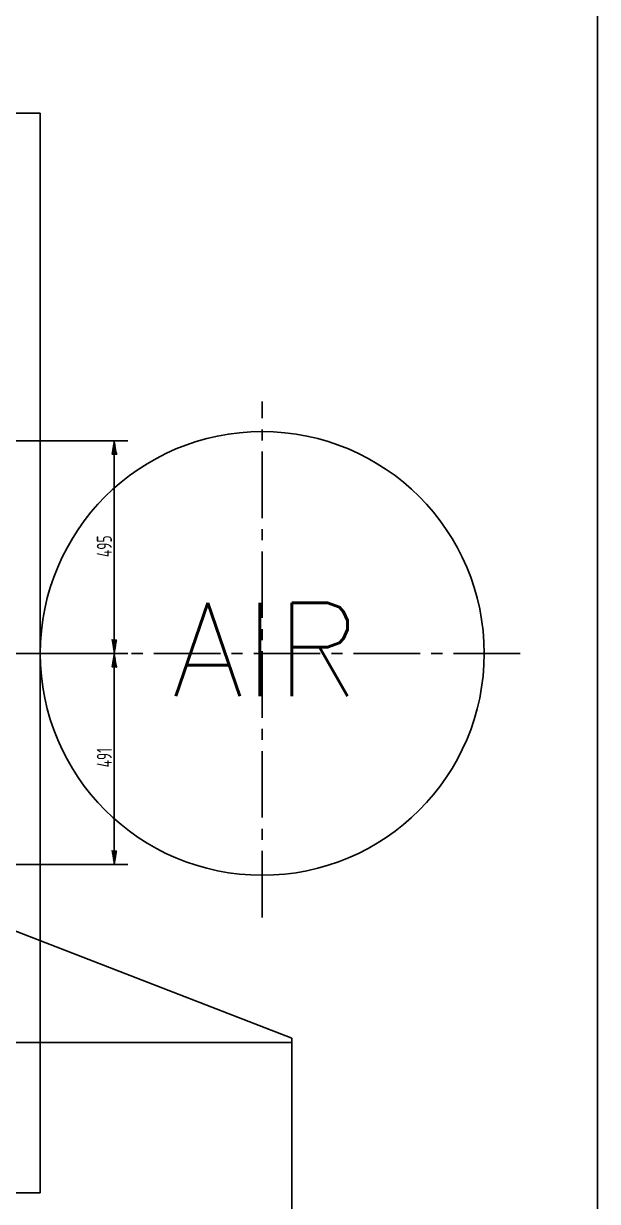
# Model space of a CAD drawing. Header units: millimetres. Extents: x 10462777 to 22643323, y 453826 to 1389191.
# Drawn here: x 11272046 to 11273338, y 583332 to 585986 of the extents above; entities that cross this region are included whole.
import ezdxf
from ezdxf.enums import TextEntityAlignment as Align

# ---------------------------------------------------------------- set-up
doc = ezdxf.new("R2010")
doc.units = ezdxf.units.MM
doc.header["$LTSCALE"] = 200
doc.header["$MEASUREMENT"] = 0
doc.linetypes.add('CENTER', pattern=[2, 1.25, -0.25, 0.25, -0.25])
doc.linetypes.add('CENTER2', pattern=[1.125, 0.75, -0.125, 0.125, -0.125])
doc.layers.get('0').update_dxf_attribs({"linetype": 'CONTINUOUS'})
for name, color, linetype in [('1', 1, 'CENTER'), ('7', 7, 'CONTINUOUS'), ('TEXT', 7, 'CONTINUOUS')]:
    doc.layers.add(name, color=color, linetype=linetype)
doc.styles.add('iso-1', font='isocp.shx')
doc.styles.add('새굴림', font='txt.shx ', dxfattribs={"height": 5, "bigfont": ' whgtxt.shx'})
pattern_1 = [(45, (11264546.22931, 582402.56258), (-0.1369525464, 0.1369525464), [])]
pattern_2 = [(45, (11264546.22931, 582402.56258), (-0.1369525464, 0.1369525464), [])]

# ---------------------------------------------------------------- blocks, each defined once
blk = doc.blocks.new('A$C33FF487E')
at = {"ltscale": 10}
blk.add_circle((500, 500), 500, dxfattribs=at)
at = {"layer": 'TEXT', "lineweight": -3, "style": '새굴림'}
blk.add_text('AIR', height=210, dxfattribs=at).set_placement((507.9, 508.9), align=Align.MIDDLE_CENTER)
blk = doc.blocks.new('A$C0AF778BD')
at = {"layer": '1', "color": 1, "linetype": 'CENTER2'}
for p, q in [((600.4, 0, 0), (600.4, 1162.6, 0)), ((1181.2, 595.1, 0), (0, 595.1, 0))]:
    blk.add_line(p, q, dxfattribs=at)
at = {"ltscale": 10}
blk.add_blockref('A$C33FF487E', (100.4, 95.1, 0), dxfattribs=at)

msp = doc.modelspace()

# ---------------------------------------------------------------- hatches: boundary and pattern name
at = {"layer": '1', "linetype": 'Continuous'}
h = msp.add_hatch(dxfattribs=at)
h.set_pattern_fill('ANSI31', color=27, scale=0.19368, angle=45, style=0, pattern_type=0)
h.set_pattern_definition(pattern_1)
h.paths.add_polyline_path([(11272249.90017, 585046.31418), (11272255.32164, 585015.56748), (11272244.47869, 585015.56744)], flags=0)
h = msp.add_hatch(dxfattribs=at)
h.set_pattern_fill('ANSI31', color=27, scale=0.19368, angle=45, style=0, pattern_type=0)
h.set_pattern_definition(pattern_2)
h.paths.add_polyline_path([(11272249.90017, 584566.95582), (11272244.47869, 584597.70252), (11272255.32164, 584597.70256)], flags=0)
h = msp.add_hatch(dxfattribs=at)
h.set_pattern_fill('ANSI31', color=27, scale=0.19368, angle=45, style=0, pattern_type=0)
h.set_pattern_definition(pattern_2)
h.paths.add_polyline_path([(11272249.90017, 584566.95582), (11272255.32164, 584536.20911), (11272244.47869, 584536.20907)], flags=0)
h = msp.add_hatch(dxfattribs=at)
h.set_pattern_fill('ANSI31', color=27, scale=0.19368, angle=45, style=0, pattern_type=0)
h.set_pattern_definition(pattern_1)
h.paths.add_polyline_path([(11272249.90017, 584091.34855), (11272244.47869, 584122.09526), (11272255.32164, 584122.0953)], flags=0)

# ---------------------------------------------------------------- linework, layer by layer
at = {"ltscale": 10}
msp.add_line((11273338.12163, 589491.99504), (11273338.12163, 575232.96211), dxfattribs=at)
at = {"color": 4}
for p in [(11271941.42054, 583974.79262), (11272649.42054, 583069.79262)]:
    msp.add_line(p, (11272649.42054, 583699.79262), dxfattribs=at)
at = {"layer": '1', "color": 251, "linetype": 'Continuous'}
for p, q in [((11272083.06128, 585784.23942), (11265967.04262, 585784.23942)), ((11272083.06128, 585784.23942), (11272083.06128, 583351.60901)), ((11265967.04262, 583351.60901), (11272083.06128, 583351.60901))]:
    msp.add_line(p, q, dxfattribs=at)
at = {"layer": '1', "color": 152, "linetype": 'Continuous'}
for p, q in [((11271993.7418, 585046.31418), (11272280.64689, 585046.31418)), ((11270866.96783, 584566.95582), (11272280.64689, 584566.95582)), ((11271027.29965, 584566.95582), (11272280.64689, 584566.95582)), ((11271811.62858, 584091.34855), (11272280.64689, 584091.34855))]:
    msp.add_line(p, q, dxfattribs=at)
at = {"layer": '1', "color": 27, "linetype": 'Continuous'}
for q in [(11272249.90017, 585046.31418), (11272249.90017, 584091.34855)]:
    msp.add_line((11272249.90017, 584566.95582), q, dxfattribs=at)
at = {"layer": '7', "color": 4}
for q in [(11271126.42054, 583689.79262), (11272649.42054, 583079.79262)]:
    msp.add_line((11272649.42054, 583689.79262), q, dxfattribs=at)

# ---------------------------------------------------------------- block references
at = {"ltscale": 10}
msp.add_blockref('A$C0AF778BD', (11271982.66766, 583971.82314, 0), dxfattribs=at)

# ---------------------------------------------------------------- texts
at = {"layer": '1', "color": 23, "linetype": 'Continuous', "char_height": 33.894026, "attachment_point": 7, "rotation": 90, "line_spacing_factor": 0.963855, "style": 'iso-1'}
for s, insert in [('\\W00.725;495 ', (11272244.37009, 584783.92947)), ('\\W00.721;491 ', (11272244.37009, 584310.19284))]:
    msp.add_mtext(s, dxfattribs=dict(at, insert=insert))

doc.saveas('drawing.dxf')
